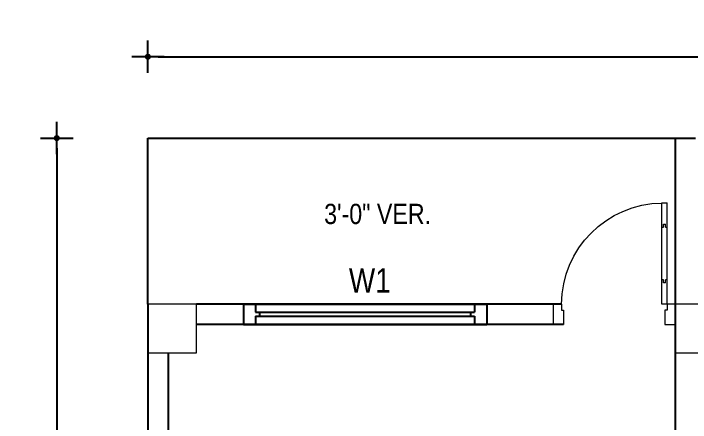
# Model space of a CAD drawing. Header units: inches. Extents: x -4010 to 92088, y -38563 to -1318.
# Drawn here: x 42121.9 to 42288.9, y -25671.3 to -25570.3 of the extents above; entities that cross this region are included whole.
import ezdxf

# ---------------------------------------------------------------- set-up
doc = ezdxf.new("R2010")
doc.units = ezdxf.units.IN
doc.header["$MEASUREMENT"] = 0
doc.header["$PDMODE"] = 99
for name, color, linetype, lineweight in [('1-FOUNDATION DIM', 31, 'Continuous', 5), ('Colour 09', 210, 'Continuous', 9), ('door', 132, 'Continuous', 15)]:
    doc.layers.add(name, color=color, linetype=linetype, lineweight=lineweight)
for name, color, linetype in [('Brick wall', 3, 'Continuous'), ('col', 5, 'Continuous'), ('TEX', 7, 'Continuous'), ('WINDOOR', 7, 'Continuous')]:
    doc.layers.add(name, color=color, linetype=linetype)
doc.styles.add('ARIAL', font='arial.ttf')
doc.styles.get("Standard").update_dxf_attribs({"font": 'ARIALN.TTF'})
doc.dimstyles.new('3-8', dxfattribs={"dimscale": 1.25, "dimtxt": 6, "dimasz": 2, "dimexe": 0.18, "dimexo": 6, "dimgap": 0, "dimtad": 0, "dimdec": 0, "dimzin": 3, "dimdsep": 46, "dimlunit": 3, "dimtxsty": 'ARIAL', "dimblk": 'DD', "dimcen": 1, "dimse1": 1, "dimse2": 1, "dimclrd": 256, "dimclrt": 256, "dimadec": 0, "dimazin": 0, "dimtfac": 0.5, "dimtdec": 0, "dimtmove": 2, "dimatfit": 0, "dimfxl": 0.18, "dimtvp": 0.75, "dimfrac": 1, "dimtolj": 1, "dimtzin": 0, "dimarcsym": 0})

# ---------------------------------------------------------------- blocks, each defined once
blk = doc.blocks.new('A$C30843580')
at = {"layer": 'Colour 09'}
for p, q in [((0, 12), (12, 12)), ((0, 0), (0, 12)), ((12, 12), (12, 0)), ((12, 0), (0, 0))]:
    blk.add_line(p, q, dxfattribs=at)
blk = doc.blocks.new('DD')
for p, q in [((0, 1.6), (0, -1.6)), ((-1.6, 0), (1.6, 0))]:
    blk.add_line(p, q)
at = {"const_width": 0.3}
blk.add_lwpolyline([(-0.15, 0, 1), (0.15, 0, 1)], format="xyb", close=True, dxfattribs=at)
blk = doc.blocks.new('*D842')
at = {"layer": 'col', "lineweight": -2}
blk.add_line((42157.55, -25580.99), (42582.55, -25580.99), dxfattribs=at)
at = {"layer": 'Defpoints', "color": 0}
for p in [(42585.05, -25580.99), (42155.05, -25601.09), (42585.05, -25601.09)]:
    blk.add_point(p, dxfattribs=at)
at = {"layer": 'col', "lineweight": -2, "xscale": 2.5, "yscale": 2.5, "zscale": 2.5, "rotation": 180}
blk.add_blockref('DD', (42155.05, -25580.99), dxfattribs=at)
at = {"layer": 'col', "lineweight": -2, "xscale": 2.5, "yscale": 2.5, "zscale": 2.5}
blk.add_blockref('DD', (42585.05, -25580.99), dxfattribs=at)
at = {"layer": 'col', "insert": (42370.05, -25575.24), "char_height": 7.5, "attachment_point": 5, "style": 'ARIAL'}
blk.add_mtext('\\A1;35\'-10"', dxfattribs=at)
blk = doc.blocks.new('*D843')
at = {"layer": 'col', "lineweight": -2}
blk.add_line((42132.58, -25603.59), (42132.58, -26005.59), dxfattribs=at)
at = {"layer": 'Defpoints', "color": 0}
for p in [(42155.05, -25601.09), (42132.58, -26008.09), (42155.05, -26008.09)]:
    blk.add_point(p, dxfattribs=at)
at = {"layer": 'col', "lineweight": -2, "xscale": 2.5, "yscale": 2.5, "zscale": 2.5}
for p, rotation in [((42132.58, -25601.09), 90), ((42132.58, -26008.09), 270)]:
    blk.add_blockref('DD', p, dxfattribs=dict(at, rotation=rotation))
at = {"layer": 'col', "insert": (42126.83, -25804.59), "char_height": 7.5, "attachment_point": 5, "rotation": 90, "style": 'ARIAL'}
blk.add_mtext('\\A1;33\'-11"', dxfattribs=at)
blk = doc.blocks.new('D30')
at = {"layer": 'door'}
for p, q in [((2, 5), (2, 29.97)), ((3.25, 29.97), (2, 29.97)), ((3.25, 5), (3.25, 29.97)), ((2.4, 23.97), (2, 23.97)), ((2.4, 23.97), (2.4, 24.72)), ((2.85, 24.72), (2.4, 24.72)), ((2.85, 23.97), (2.85, 24.72)), ((3.25, 23.97), (2.85, 23.97)), ((2, 11), (2.4, 11)), ((2.4, 10.25), (2.4, 11)), ((2.4, 10.25), (2.85, 10.25)), ((2.85, 10.25), (2.85, 11)), ((2.85, 11), (3.25, 11)), ((0, 0), (0, 5)), ((0, 5), (2, 5)), ((2, 5), (2, 3.5)), ((2, 5), (3.25, 5)), ((2, 3.5), (2.5, 3.5)), ((2.5, 3.5), (2.5, 0)), ((28, 3.5), (27.5, 3.5)), ((27.5, 3.5), (27.5, 0)), ((30, 5), (28, 5)), ((28, 5), (28, 3.5)), ((30, 0), (30, 5)), ((2.5, 0), (0, 0)), ((27.5, 0), (30, 0))]:
    blk.add_line(p, q, dxfattribs=at)
blk.add_arc((2.89, 4.86), 25.11, 0.3204, 89.1727, dxfattribs=at)
blk = doc.blocks.new('W-1')
at = {"layer": 'WINDOOR'}
for p, q in [((-60, 0), (-60, -5)), ((-60, 0), (-57, 0)), ((-60, 0), (0, 0)), ((-57, 0), (-57, -2)), ((-3, 0), (-3, -2)), ((0, 0), (0, -5)), ((-57, -2), (-3, -2)), ((-57, -3), (-57, -5)), ((-57, -3), (-3, -3)), ((-56, -2), (-56, -3)), ((-4, -2), (-4, -3)), ((-3, -3), (-3, -5)), ((-57, -5), (-60, -5)), ((-60, -5), (0, -5)), ((0, -5), (-3, -5))]:
    blk.add_line(p, q, dxfattribs=at)

msp = doc.modelspace()

# ---------------------------------------------------------------- linework, layer by layer
at = {"layer": 'Brick wall'}
for p, q in [((42285.089, -25601.089), (42285.089, -25778.089)), ((42155.049, -25642.089), (42155.049, -25980.089)), ((42257.089, -25642.089), (42167.049, -25642.089)), ((42202.089, -25642.089), (42198.839, -25642.089)), ((42257.589, -25647.089), (42167.049, -25647.089)), ((42160.049, -25654.089), (42160.049, -25778.089))]:
    msp.add_line(p, q, dxfattribs=at)
at = {"layer": 'col'}
for p, q in [((42155.049, -25642.089), (42155.049, -25601.089)), ((42155.049, -25601.089), (42290.089, -25601.089))]:
    msp.add_line(p, q, dxfattribs=at)

# ---------------------------------------------------------------- block references
at = {"layer": '1-FOUNDATION DIM', "xscale": -1}
msp.add_blockref('D30', (42285.089, -25647.089), dxfattribs=at)
at = {"layer": 'Colour 09', "xscale": -1}
for p in [(42167.049, -25654.089), (42297.089, -25654.089)]:
    msp.add_blockref('A$C30843580', p, dxfattribs=at)
at = {"layer": 'WINDOOR', "ltscale": 10}
msp.add_blockref('W-1', (42238.615, -25642.089), dxfattribs=at)

# ---------------------------------------------------------------- texts
at = {"layer": 'TEX', "linetype": 'ByBlock'}
for s, insert, char_height, width, attachment_point in [('3\'-0" VER.', (42211.712, -25622.39), 5, 75.17356, 8), ('{\\fArial Narrow|b0|i0|c0|p34;W1}', (42204.626, -25633.237), 6, 18.77154, 1)]:
    msp.add_mtext(s, dxfattribs=dict(at, insert=insert, char_height=char_height, width=width, attachment_point=attachment_point))

# ---------------------------------------------------------------- dimensions: what is measured, and where the dimension line sits
at = {"layer": 'col'}
dim = msp.add_linear_dim(base=(42585.049, -25580.989), p1=(42155.049, -25601.089), p2=(42585.049, -25601.089), dimstyle='3-8', dxfattribs=at)
dim.commit()
dim.dimension.update_dxf_attribs({"geometry": '*D842', "text_midpoint": (42370.049, -25575.242)})
dim = msp.add_linear_dim(base=(42132.582, -26008.089), p1=(42155.049, -25601.089), p2=(42155.049, -26008.089), angle=90, dimstyle='3-8', dxfattribs=at)
dim.commit()
dim.dimension.update_dxf_attribs({"geometry": '*D843', "text_midpoint": (42126.835, -25804.589)})

doc.saveas('drawing.dxf')
